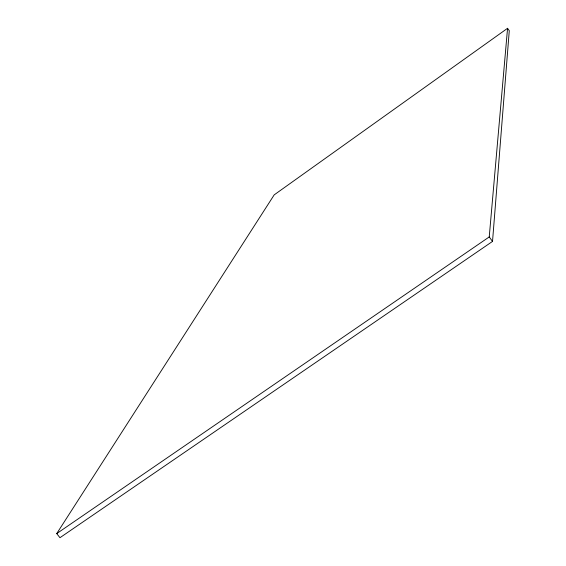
<?xml version="1.0" encoding="UTF-8"?>
<svg xmlns="http://www.w3.org/2000/svg" width="566" height="566" viewBox="0 0 566 566"><rect width="100%" height="100%" fill="white"/><g stroke="black" fill="none" stroke-linecap="round" stroke-linejoin="round"><path stroke-width="0.85" d="M492.526 241.42L509.28 30.684L507.56 28.3L274.199 194.86L56.72 533.596L59.968 537.7L492.526 241.42L489.236 236.935L507.56 28.3M56.72 533.596L489.236 236.935"/></g></svg>
